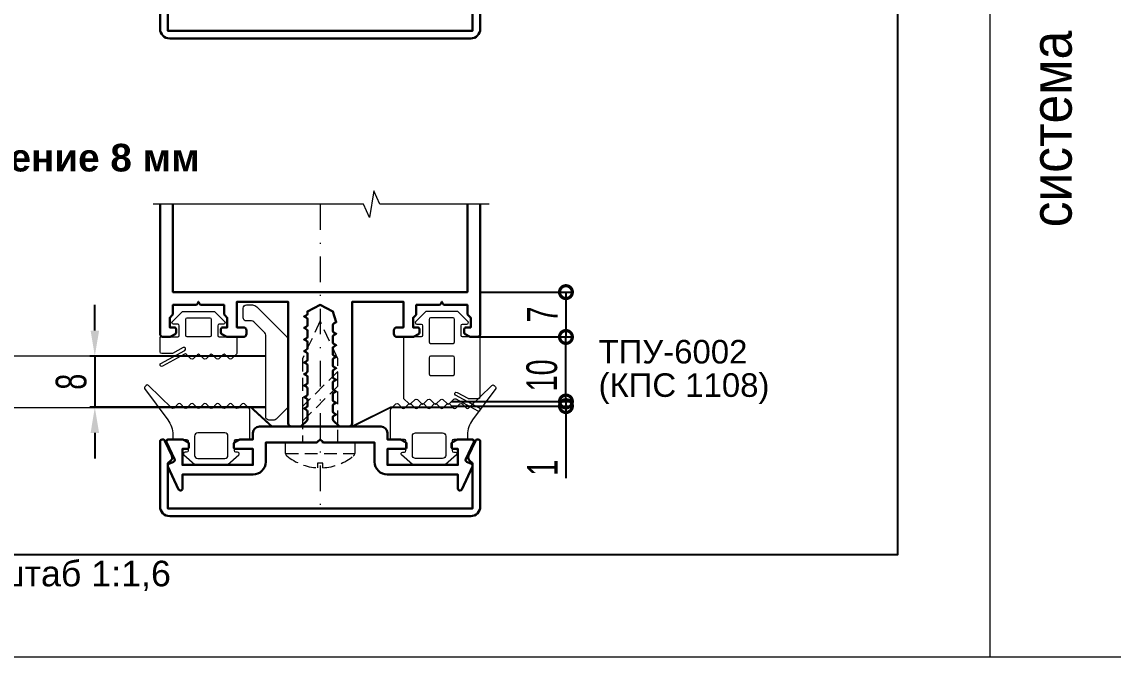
# Model space of a CAD drawing. Extents: x -37 to 8820, y -336 to 478.
# Drawn here: x 5139.5 to 5246, y 0 to 62 of the extents above; entities that cross this region are included whole.
import ezdxf
from ezdxf.enums import TextEntityAlignment as Align

# ---------------------------------------------------------------- set-up
doc = ezdxf.new("R2010")
doc.units = 0
doc.header["$LTSCALE"] = 5
doc.linetypes.add('DASHDOT', pattern=[1, 0.5, -0.25, 0, -0.25])
doc.linetypes.add('HIDDEN', pattern=[0.375, 0.25, -0.125])
doc.layers.get('0').update_dxf_attribs({"linetype": 'CONTINUOUS', "lineweight": 30})
doc.layers.get('DEFPOINTS').update_dxf_attribs({"linetype": 'CONTINUOUS'})
for name, color, linetype, lineweight in [('1', 6, 'DASHDOT', 13), ('2', 3, 'HIDDEN', 13), ('Dimentions', 5, 'CONTINUOUS', 15), ('Glass', 5, 'CONTINUOUS', 20), ('Герлен', 7, 'CONTINUOUS', 60), ('Зигзаг', 1, 'CONTINUOUS', 15), ('Подкладки', 1, 'CONTINUOUS', 20), ('Рамки', 1, 'CONTINUOUS', 15), ('Текстовый', 7, 'CONTINUOUS', 9), ('Уплотнители', 1, 'CONTINUOUS', 20)]:
    doc.layers.add(name, color=color, linetype=linetype, lineweight=lineweight)
doc.layers.add('Скрытые', color=14, linetype='CONTINUOUS', plot=False)
doc.styles.add('3', font='RUSS.SHX', dxfattribs={"width": 0.7, "height": 3})
doc.styles.add('Каталожный', font='arial.ttf', dxfattribs={"height": 2.5})
doc.styles.add('Фирм', font='arial.ttf', dxfattribs={"height": 3.5})
doc.dimstyles.new('MX1_6', dxfattribs={"dimtxt": 3, "dimasz": 2.5, "dimexe": 0.5, "dimexo": 0, "dimgap": 0.8, "dimtad": 1, "dimlfac": 1.6, "dimdsep": 46, "dimtxsty": '3', "dimcen": 0, "dimclrd": 256, "dimclre": 256, "dimclrt": 256, "dimaunit": 1, "dimadec": 0, "dimazin": 0, "dimtfac": 1, "dimtmove": 0, "dimatfit": 1, "dimfxl": 1, "dimtvp": 1, "dimtolj": 1, "dimtzin": 0, "dimarcsym": 0})

# ---------------------------------------------------------------- blocks, each defined once
blk = doc.blocks.new('*D1520')
at = {"layer": 'DEFPOINTS', "color": 0, "linetype": 'Continuous', "transparency": 16777216}
for p in [(5163.34, 29.4), (5146.66, 24.4), (5163.34, 24.4)]:
    blk.add_point(p, dxfattribs=at)
at = {"layer": 'Dimentions', "linetype": 'Continuous', "lineweight": -2, "transparency": 16777216}
for p, q in [((5146.66, 31.9), (5146.66, 34.4)), ((5163.34, 29.4), (5146.16, 29.4)), ((5146.66, 29.4), (5146.66, 24.4)), ((5163.34, 24.4), (5146.16, 24.4)), ((5146.66, 21.9), (5146.66, 19.4))]:
    blk.add_line(p, q, dxfattribs=at)
at = {"layer": 'Dimentions', "linetype": 'Continuous', "transparency": 16777216}
for points in [[(5146.25, 31.9), (5147.08, 31.9), (5146.66, 29.4)], [(5146.25, 21.9), (5147.08, 21.9), (5146.66, 24.4)]]:
    blk.add_solid(points, dxfattribs=at)
at = {"layer": 'Dimentions', "linetype": 'Continuous', "transparency": 16777216, "insert": (5144.36, 26.9), "char_height": 3, "attachment_point": 5, "rotation": 90, "style": '3'}
blk.add_mtext('\\A1;\\A1;8 ', dxfattribs=at)
blk = doc.blocks.new('_DotSmall')
at = {"color": 0, "linetype": 'ByBlock', "const_width": 0.5}
blk.add_lwpolyline([(-0.0625, 0, 1), (0.0625, 0, 1)], format="xyb", close=True, dxfattribs=at)
blk = doc.blocks.new('*D1506')
at = {"layer": 'DEFPOINTS', "color": 0, "linetype": 'Continuous', "transparency": 16777216}
for p in [(5183.97, 31.27), (5192.64, 31.27), (5181.48, 24.97)]:
    blk.add_point(p, dxfattribs=at)
at = {"layer": 'Dimentions', "linetype": 'Continuous', "lineweight": -2, "transparency": 16777216}
for p, q in [((5183.97, 31.27), (5193.14, 31.27)), ((5192.64, 24.97), (5192.64, 31.27)), ((5181.48, 24.97), (5193.14, 24.97))]:
    blk.add_line(p, q, dxfattribs=at)
at = {"layer": 'Dimentions', "linetype": 'Continuous', "lineweight": -2, "transparency": 16777216, "xscale": 2.5, "yscale": 2.5, "zscale": 2.5}
for p, rotation in [((5192.64, 31.27), 90), ((5192.64, 24.97), 270)]:
    blk.add_blockref('_DotSmall', p, dxfattribs=dict(at, rotation=rotation))
at = {"layer": 'Dimentions', "linetype": 'Continuous', "transparency": 16777216, "insert": (5190.3, 27.52), "char_height": 3, "attachment_point": 5, "rotation": 90, "style": '3'}
blk.add_mtext('\\A1;10', dxfattribs=at)
blk = doc.blocks.new('*D1507')
at = {"layer": 'DEFPOINTS', "color": 0, "linetype": 'Continuous', "transparency": 16777216}
for p in [(5184.28, 35.65), (5189.7, 31.27), (5192.64, 31.27)]:
    blk.add_point(p, dxfattribs=at)
at = {"layer": 'Dimentions', "linetype": 'Continuous', "lineweight": -2, "transparency": 16777216}
for p, q in [((5184.28, 35.65), (5193.14, 35.65)), ((5192.64, 35.65), (5192.64, 31.27)), ((5189.7, 31.27), (5193.14, 31.27))]:
    blk.add_line(p, q, dxfattribs=at)
at = {"layer": 'Dimentions', "linetype": 'Continuous', "lineweight": -2, "transparency": 16777216, "xscale": 2.5, "yscale": 2.5, "zscale": 2.5}
for p, rotation in [((5192.64, 35.65), 90), ((5192.64, 31.27), 270)]:
    blk.add_blockref('_DotSmall', p, dxfattribs=dict(at, rotation=rotation))
at = {"layer": 'Dimentions', "linetype": 'Continuous', "transparency": 16777216, "insert": (5190.34, 33.46), "char_height": 3, "attachment_point": 5, "rotation": 90, "style": '3'}
blk.add_mtext('\\A1;7', dxfattribs=at)
blk = doc.blocks.new('*D961')
at = {"layer": 'DEFPOINTS', "color": 0, "linetype": 'Continuous', "transparency": 16777216}
for p in [(5181.47, 24.52), (5183.81, 24.97), (5192.64, 24.52)]:
    blk.add_point(p, dxfattribs=at)
at = {"layer": 'Dimentions', "linetype": 'Continuous', "lineweight": -2, "transparency": 16777216}
for p, q in [((5192.64, 24.97), (5192.64, 27.47)), ((5181.47, 24.52), (5193.14, 24.52)), ((5183.81, 24.97), (5193.14, 24.97)), ((5192.64, 24.97), (5192.64, 24.52)), ((5192.64, 24.52), (5192.64, 17.47))]:
    blk.add_line(p, q, dxfattribs=at)
at = {"layer": 'Dimentions', "linetype": 'Continuous', "lineweight": -2, "transparency": 16777216, "xscale": 2.5, "yscale": 2.5, "zscale": 2.5}
for p, rotation in [((5192.64, 24.97), 270), ((5192.64, 24.52), 90)]:
    blk.add_blockref('_DotSmall', p, dxfattribs=dict(at, rotation=rotation))
at = {"layer": 'Dimentions', "linetype": 'Continuous', "transparency": 16777216, "insert": (5190.34, 18.5), "char_height": 3, "attachment_point": 5, "rotation": 90, "style": '3'}
blk.add_mtext('\\A1;1', dxfattribs=at)

msp = doc.modelspace()

# ---------------------------------------------------------------- linework, layer by layer
for points in [[(5153.9664, 60.4231), (5183.3414, 60.4231, 0.41421356), (5184.2789, 61.3606), (5184.2789, 67.6731, 0.80258485), (5183.8023, 67.7787), (5183.1324, 66.342, 0.40155944), (5183.327, 65.769, -0.27973928), (5183.5289, 65.4364), (5183.5289, 61.1731), (5153.7789, 61.1731), (5153.7789, 65.4364, -0.27973928), (5153.9808, 65.769, 0.40155944), (5154.1754, 66.342), (5153.5055, 67.7787, 0.80258485), (5153.0289, 67.6731), (5153.0289, 61.3606, 0.41421356)], [(5153.7965, 18.6186, -0.41421356), (5153.8871, 18.8677), (5154.359, 19.0877, 0.41421356), (5154.4496, 19.3369), (5153.6715, 21.0058, -0.54861879), (5153.8414, 21.2725), (5155.1721, 21.2725, -0.11643382), (5155.256, 21.2527), (5155.7377, 21.0118, -0.28407904), (5155.8414, 20.8441), (5155.8414, 20.5225, -0.41421356), (5155.6539, 20.335), (5155.2164, 20.335), (5155.2164, 18.7725), (5162.0914, 18.7725), (5162.0914, 20.335), (5160.4039, 20.335, -0.41421356), (5160.2164, 20.5225), (5160.2164, 20.8441, -0.28407904), (5160.32, 21.0118), (5160.8018, 21.2527, -0.11643382), (5160.8857, 21.2725), (5162.0914, 21.2725), (5162.0914, 21.8975, -0.41421356), (5162.7164, 22.5225), (5174.5914, 22.5225, -0.41421356), (5175.2164, 21.8975), (5175.2164, 21.2725), (5176.4221, 21.2725, -0.11643382), (5176.506, 21.2527), (5176.9877, 21.0118, -0.28407904), (5177.0914, 20.8441), (5177.0914, 20.5225, -0.41421356), (5176.9039, 20.335), (5175.2164, 20.335), (5175.2164, 18.7725), (5182.0914, 18.7725), (5182.0914, 20.335), (5181.6539, 20.335, -0.41421356), (5181.4664, 20.5225), (5181.4664, 20.8441, -0.28407904), (5181.57, 21.0118), (5182.0518, 21.2527, -0.11643382), (5182.1357, 21.2725), (5183.4664, 21.2725, -0.54861879), (5183.6363, 21.0058), (5182.8581, 19.3369, 0.41421356), (5182.9488, 19.0877), (5183.4206, 18.8677, -0.41421356), (5183.5113, 18.6186), (5182.4678, 16.3808, -0.29147342), (5182.2979, 16.2725), (5182.2789, 16.2725, -0.41421356), (5182.0914, 16.46), (5182.0914, 17.835), (5175.2164, 17.835, -0.41421356), (5173.9664, 19.085), (5173.9664, 20.96), (5169.0441, 20.96, -0.19891237), (5168.9115, 21.0149), (5168.6539, 21.2725), (5168.3963, 21.0149, -0.19891237), (5168.2637, 20.96), (5163.3414, 20.96), (5163.3414, 19.085, -0.41421356), (5162.0914, 17.835), (5155.2164, 17.835), (5155.2164, 16.46, -0.41421356), (5155.0289, 16.2725), (5155.0099, 16.2725, -0.29147342), (5154.84, 16.3808)], [(5153.9664, 13.7725), (5183.3414, 13.7725, 0.41421356), (5184.2789, 14.71), (5184.2789, 21.0225, 0.80258485), (5183.8023, 21.1281), (5183.1324, 19.6915, 0.40155944), (5183.327, 19.1185, -0.27973928), (5183.5289, 18.7858), (5183.5289, 14.5225), (5153.7789, 14.5225), (5153.7789, 18.7858, -0.27973928), (5153.9808, 19.1185, 0.40155944), (5154.1754, 19.6915), (5153.5055, 21.1281, 0.80258485), (5153.0289, 21.0225), (5153.0289, 14.71, 0.41421356)]]:
    msp.add_lwpolyline(points, format="xyb", close=True)
msp.add_lwpolyline([(5184.2789, 44.2283), (5184.2789, 31.585, -0.41421356), (5183.9664, 31.2725), (5183.3857, 31.2725, -0.11643382), (5183.3018, 31.2923), (5182.82, 31.5332, -0.28407904), (5182.7164, 31.7009), (5182.7164, 32.0225, -0.41421356), (5182.9039, 32.21), (5183.3414, 32.21), (5183.3414, 33.1475), (5183.0838, 33.4051, -0.19891237), (5183.0289, 33.5377), (5183.0289, 34.3975), (5180.801, 34.3975, -0.28407904), (5180.6333, 34.5011), (5180.5289, 34.71), (5180.4245, 34.5011, -0.28407904), (5180.2568, 34.3975), (5178.0289, 34.3975), (5178.0289, 33.5377, -0.19891237), (5177.974, 33.4051), (5177.7164, 33.1475), (5177.7164, 32.21), (5178.1539, 32.21, -0.41421356), (5178.3414, 32.0225), (5178.3414, 31.7009, -0.28407904), (5178.2377, 31.5332), (5177.756, 31.2923, -0.11643382), (5177.6721, 31.2725), (5176.1539, 31.2725, -0.41421356), (5175.8414, 31.585), (5175.8414, 31.8975, -0.41421356), (5176.1539, 32.21), (5176.7789, 32.21), (5176.7789, 34.71), (5171.7789, 34.71), (5171.7789, 22.835, -0.41421356), (5171.4664, 22.5225), (5170.6066, 22.5225, -0.19891237), (5170.474, 22.5774), (5169.9588, 23.0926, -0.19891237), (5169.9039, 23.2252), (5169.9039, 23.4379, -0.28407904), (5170.0075, 23.6056), (5170.2164, 23.71), (5170.0075, 23.8144, -0.28407904), (5169.9039, 23.9821), (5169.9039, 24.5629, -0.28407904), (5170.0075, 24.7306), (5170.2164, 24.835), (5170.0075, 24.9394, -0.28407904), (5169.9039, 25.1071), (5169.9039, 25.6879, -0.28407904), (5170.0075, 25.8556), (5170.2164, 25.96), (5170.0075, 26.0644, -0.28407904), (5169.9039, 26.2321), (5169.9039, 26.8129, -0.28407904), (5170.0075, 26.9806), (5170.2164, 27.085), (5170.0075, 27.1894, -0.28407904), (5169.9039, 27.3571), (5169.9039, 27.9379, -0.28407904), (5170.0075, 28.1056), (5170.2164, 28.21), (5170.0075, 28.3144, -0.28407904), (5169.9039, 28.4821), (5169.9039, 29.0629, -0.28407904), (5170.0075, 29.2306), (5170.2164, 29.335), (5170.0075, 29.4394, -0.28407904), (5169.9039, 29.6071), (5169.9039, 30.1879, -0.28407904), (5170.0075, 30.3556), (5170.2164, 30.46), (5170.0075, 30.5644, -0.28407904), (5169.9039, 30.7321), (5169.9039, 31.3129, -0.28407904), (5170.0075, 31.4806), (5170.2164, 31.585), (5170.0075, 31.6894, -0.28407904), (5169.9039, 31.8571), (5169.9039, 32.4379, -0.28407904), (5170.0075, 32.6056), (5170.2164, 32.71), (5169.9039, 33.7725), (5168.6539, 34.3975), (5167.4039, 33.7725), (5167.4039, 33.5446, -0.28407904), (5167.3002, 33.3769), (5167.0914, 33.2725), (5167.3002, 33.1681, -0.28407904), (5167.4039, 33.0004), (5167.4039, 32.4196, -0.28407904), (5167.3002, 32.2519), (5167.0914, 32.1475), (5167.3002, 32.0431, -0.28407904), (5167.4039, 31.8754), (5167.4039, 31.2946, -0.28407904), (5167.3002, 31.1269), (5167.0914, 31.0225), (5167.3002, 30.9181, -0.28407904), (5167.4039, 30.7504), (5167.4039, 30.1696, -0.28407904), (5167.3002, 30.0019), (5167.0914, 29.8975), (5167.3002, 29.7931, -0.28407904), (5167.4039, 29.6254), (5167.4039, 29.0446, -0.28407904), (5167.3002, 28.8769), (5167.0914, 28.7725), (5167.3002, 28.6681, -0.28407904), (5167.4039, 28.5004), (5167.4039, 27.9196, -0.28407904), (5167.3002, 27.7519), (5167.0914, 27.6475), (5167.3002, 27.5431, -0.28407904), (5167.4039, 27.3754), (5167.4039, 26.7946, -0.28407904), (5167.3002, 26.6269), (5167.0914, 26.5225), (5167.3002, 26.4181, -0.28407904), (5167.4039, 26.2504), (5167.4039, 25.6696, -0.28407904), (5167.3002, 25.5019), (5167.0914, 25.3975), (5167.3002, 25.2931, -0.28407904), (5167.4039, 25.1254), (5167.4039, 24.5446, -0.28407904), (5167.3002, 24.3769), (5167.0914, 24.2725), (5167.3002, 24.1681, -0.28407904), (5167.4039, 24.0004), (5167.4039, 23.2252, -0.19891237), (5167.349, 23.0926), (5166.8338, 22.5774, -0.19891237), (5166.7012, 22.5225), (5165.8414, 22.5225, -0.41421356), (5165.5289, 22.835), (5165.5289, 34.71), (5160.5289, 34.71), (5160.5289, 32.21), (5161.1539, 32.21, -0.41421356), (5161.4664, 31.8975), (5161.4664, 31.585, -0.41421356), (5161.1539, 31.2725), (5159.6357, 31.2725, -0.11643382), (5159.5518, 31.2923), (5159.07, 31.5332, -0.28407904), (5158.9664, 31.7009), (5158.9664, 32.0225, -0.41421356), (5159.1539, 32.21), (5159.5914, 32.21), (5159.5914, 33.1475), (5159.3338, 33.4051, -0.19891237), (5159.2789, 33.5377), (5159.2789, 34.3975), (5157.051, 34.3975, -0.28407904), (5156.8833, 34.5011), (5156.7789, 34.71), (5156.6745, 34.5011, -0.28407904), (5156.5068, 34.3975), (5154.2789, 34.3975), (5154.2789, 33.5377, -0.19891237), (5154.224, 33.4051), (5153.9664, 33.1475), (5153.9664, 32.21), (5154.4039, 32.21, -0.41421356), (5154.5914, 32.0225), (5154.5914, 31.7009, -0.28407904), (5154.4877, 31.5332), (5154.006, 31.2923, -0.11643382), (5153.9221, 31.2725), (5153.3414, 31.2725, -0.41421356), (5153.0289, 31.585), (5153.0289, 44.2283)], format="xyb")
msp.add_lwpolyline([(5183.0289, 44.2283), (5183.0289, 35.6475), (5154.2789, 35.6475), (5154.2789, 44.2283)])
at = {"layer": '1'}
msp.add_line((5168.6539, 44.2283), (5168.6539, 14.5225), dxfattribs=at)
at = {"layer": '2'}
msp.add_line((5165.2789, 19.9039), (5172.0289, 19.9039), dxfattribs=at)
for points in [[(5170.3726, 20.96), (5170.3726, 29.1491), (5168.6539, 32.835), (5166.9351, 29.1491), (5166.9351, 20.96)], [(5166.9351, 23.0404), (5170.3726, 26.4779), (5170.3726, 27.9102), (5166.9351, 24.4727)]]:
    msp.add_lwpolyline(points, close=True, dxfattribs=at)
msp.add_lwpolyline([(5168.4083, 18.4971, -0.16184886), (5165.3925, 19.6629, -0.22388754), (5165.2789, 19.9039), (5165.2789, 20.96), (5172.0289, 20.96), (5172.0289, 19.9039, -0.22388754), (5171.9153, 19.6629, -0.16184886), (5168.8995, 18.4971), (5168.8995, 18.9348), (5168.4083, 18.9348)], format="xyb", close=True, dxfattribs=at)
at = {"layer": 'Dimentions', "linetype": 'Continuous'}
msp.add_line((5234, 297), (5234, 0), dxfattribs=at)
at = {"layer": 'Glass'}
msp.add_lwpolyline([(5119.899, 24.3985), (5163.3414, 24.3975), (5163.3414, 29.3956), (5119.899, 29.3975)], close=True, dxfattribs=at)
at = {"layer": 'Герлен', "ltscale": 2, "const_width": 0.1875}
msp.add_lwpolyline([(5155.681, 24.3975), (5161.9004, 24.3975), (5163.9504, 22.5225), (5171.7789, 22.5225), (5175.5289, 24.3975), (5181.7575, 24.3975)], dxfattribs=at)
at = {"layer": 'Зигзаг'}
msp.add_lwpolyline([(5185.1525, 44.2283), (5174.4807, 44.2283), (5173.8999, 45.5462), (5173.4642, 42.9335), (5172.8817, 44.2283), (5152.3541, 44.2283)], dxfattribs=at)
at = {"layer": 'Подкладки'}
msp.add_lwpolyline([(5161.4664, 32.835, -0.41421356), (5161.1539, 33.1475), (5161.1539, 34.085, -0.41421356), (5161.4664, 34.3975), (5162.0378, 34.3975, -0.19891237), (5162.4797, 34.2144), (5165.3458, 31.3483, -0.19891237), (5165.5289, 30.9064), (5165.5289, 24.528, -0.19891237), (5165.4374, 24.307), (5164.3704, 23.2401, -0.19891237), (5164.1494, 23.1485), (5163.6539, 23.1485, -0.41421356), (5163.3414, 23.461), (5163.3414, 31.4556, 0.19891237), (5163.2499, 31.6765), (5162.1829, 32.7435, 0.19891237), (5161.9619, 32.835)], format="xyb", close=True, dxfattribs=at)
at = {"layer": 'Рамки', "linetype": 'Continuous'}
msp.add_lwpolyline([(5040, 297), (5250, 297), (5250, 0), (5040, 0)], close=True, dxfattribs=at)
at = {"layer": 'Скрытые', "linetype": 'Continuous'}
msp.add_lwpolyline([(5060, 10), (5060, 287), (5225, 287), (5225, 10)], close=True, dxfattribs=at)
at = {"layer": 'Уплотнители'}
for points in [[(5155.2981, 30.2334), (5154.2531, 29.6664, -0.12491271), (5154.1786, 29.6475), (5153.1851, 29.6475, -0.41421356), (5153.0289, 29.8037), (5153.0289, 31.2725), (5154.7476, 31.2725, 0.41421356), (5154.9039, 31.4287), (5154.9039, 32.3662, 0.41421356), (5154.7476, 32.5225), (5154.3414, 32.5225, -0.66858666), (5154.231, 32.7894), (5155.1706, 33.7269, -0.19861919), (5155.281, 33.7725), (5158.2768, 33.7725, -0.19861919), (5158.3871, 33.7269), (5159.3267, 32.7894, -0.66858666), (5159.2164, 32.5225), (5158.8101, 32.5225, 0.41421356), (5158.6539, 32.3662), (5158.6539, 31.4287, 0.41421356), (5158.8101, 31.2725), (5160.5289, 31.2725), (5160.5289, 29.7122, -0.19891237), (5160.4831, 29.6017), (5160.0144, 29.133, -0.41421356), (5159.7934, 29.133), (5159.3894, 29.537, 0.41421356), (5159.1684, 29.537), (5158.7644, 29.133, -0.41421356), (5158.5434, 29.133), (5158.1394, 29.537, 0.41421356), (5157.9184, 29.537), (5157.5144, 29.133, -0.41421356), (5157.2934, 29.133), (5156.8894, 29.537, 0.41421356), (5156.6684, 29.537), (5156.2644, 29.133, -0.41421356), (5156.0434, 29.133), (5155.6114, 29.565, 0.33207606), (5155.4264, 29.5919), (5153.2596, 28.4164, -1), (5153.1106, 28.6911), (5155.4471, 29.9587, 1)], [(5155.6851, 33.1475), (5157.8726, 33.1475, -0.41421356), (5158.0289, 32.9912), (5158.0289, 31.4287, -0.41421356), (5157.8726, 31.2725), (5155.6851, 31.2725, -0.41421356), (5155.5289, 31.4287), (5155.5289, 32.9912, -0.41421356)], [(5182.0096, 25.8584), (5183.0547, 25.2914, 0.12491271), (5183.1292, 25.2725), (5184.1226, 25.2725, 0.41421356), (5184.2789, 25.4287), (5184.2789, 31.2725), (5182.5601, 31.2725, -0.41421356), (5182.4039, 31.4287), (5182.4039, 32.3662, -0.41421356), (5182.5601, 32.5225), (5182.9664, 32.5225, 0.66858666), (5183.0767, 32.7894), (5182.1371, 33.7269, 0.19861919), (5182.0268, 33.7725), (5179.031, 33.7725, 0.19861919), (5178.9206, 33.7269), (5177.981, 32.7894, 0.66858666), (5178.0914, 32.5225), (5178.4976, 32.5225, -0.41421356), (5178.6539, 32.3662), (5178.6539, 31.4287, -0.41421356), (5178.4976, 31.2725), (5176.7789, 31.2725), (5176.7789, 25.3372, 0.19891237), (5176.8247, 25.2267), (5177.2934, 24.758, 0.41421356), (5177.5144, 24.758), (5177.9184, 25.162, -0.41421356), (5178.1394, 25.162), (5178.5434, 24.758, 0.41421356), (5178.7644, 24.758), (5179.1684, 25.162, -0.41421356), (5179.3894, 25.162), (5179.7934, 24.758, 0.41421356), (5180.0144, 24.758), (5180.4184, 25.162, -0.41421356), (5180.6394, 25.162), (5181.0434, 24.758, 0.41421356), (5181.2644, 24.758), (5181.6964, 25.19, -0.33207606), (5181.8814, 25.2169), (5184.0481, 24.0414, 1), (5184.1971, 24.3161), (5181.8606, 25.5837, -1)], [(5181.6226, 33.1475), (5179.4351, 33.1475, 0.41421356), (5179.2789, 32.9912), (5179.2789, 30.8037, 0.41421356), (5179.4351, 30.6475), (5181.6226, 30.6475, 0.41421356), (5181.7789, 30.8037), (5181.7789, 32.9912, 0.41421356)], [(5181.6226, 29.3975), (5179.4351, 29.3975, 0.41421356), (5179.2789, 29.2412), (5179.2789, 27.6787, 0.41421356), (5179.4351, 27.5225), (5181.6226, 27.5225, 0.41421356), (5181.7789, 27.6787), (5181.7789, 29.2412, 0.41421356)], [(5160.4351, 20.0225, -0.41421356), (5160.2789, 20.1787), (5160.2789, 21.1162, -0.41421356), (5160.4351, 21.2725), (5161.7789, 21.2725), (5161.7789, 24.1604, 0.19891237), (5161.7423, 24.2488), (5161.2644, 24.7267, 0.41421356), (5161.0434, 24.7267), (5160.6394, 24.3227, -0.41421356), (5160.4184, 24.3227), (5160.0144, 24.7267, 0.41421356), (5159.7934, 24.7267), (5159.3894, 24.3227, -0.41421356), (5159.1684, 24.3227), (5158.7644, 24.7267, 0.41421356), (5158.5434, 24.7267), (5158.1394, 24.3227, -0.41421356), (5157.9184, 24.3227), (5157.5144, 24.7267, 0.41421356), (5157.2934, 24.7267), (5156.8894, 24.3227, -0.41421356), (5156.6684, 24.3227), (5156.2644, 24.7267, 0.41421356), (5156.0434, 24.7267), (5155.6394, 24.3227, -0.41421356), (5155.4184, 24.3227), (5155.0144, 24.7267, 0.41421356), (5154.7934, 24.7267), (5154.3894, 24.3227, -0.41421356), (5154.1684, 24.3227), (5151.8894, 26.537, 0.41421356), (5151.6684, 26.537), (5151.5371, 26.4057, 0.29253821), (5151.501, 26.2412), (5153.7817, 23.188, -0.16178775), (5154.2789, 21.6918), (5154.2789, 21.2725), (5155.6226, 21.2725, -0.41421356), (5155.7789, 21.1162), (5155.7789, 20.1787, -0.41421356), (5155.6226, 20.0225), (5155.4664, 20.0225, 0.66858666), (5155.356, 19.7556), (5156.4206, 18.8181, 0.19861919), (5156.531, 18.7725), (5159.5268, 18.7725, 0.19861919), (5159.6371, 18.8181), (5160.7017, 19.7556, 0.66858666), (5160.5914, 20.0225)], [(5176.8726, 20.0225, 0.41421356), (5177.0289, 20.1787), (5177.0289, 21.1162, 0.41421356), (5176.8726, 21.2725), (5175.5289, 21.2725), (5175.5289, 24.1604, -0.19891237), (5175.5655, 24.2488), (5176.0434, 24.7267, -0.41421356), (5176.2644, 24.7267), (5176.6684, 24.3227, 0.41421356), (5176.8894, 24.3227), (5177.2934, 24.7267, -0.41421356), (5177.5144, 24.7267), (5177.9184, 24.3227, 0.41421356), (5178.1394, 24.3227), (5178.5434, 24.7267, -0.41421356), (5178.7644, 24.7267), (5179.1684, 24.3227, 0.41421356), (5179.3894, 24.3227), (5179.7934, 24.7267, -0.41421356), (5180.0144, 24.7267), (5180.4184, 24.3227, 0.41421356), (5180.6394, 24.3227), (5181.0434, 24.7267, -0.41421356), (5181.2644, 24.7267), (5181.6684, 24.3227, 0.41421356), (5181.8894, 24.3227), (5182.2934, 24.7267, -0.41421356), (5182.5144, 24.7267), (5182.9184, 24.3227, 0.41421356), (5183.1394, 24.3227), (5185.4184, 26.537, -0.41421356), (5185.6394, 26.537), (5185.7707, 26.4057, -0.29253821), (5185.8068, 26.2412), (5183.526, 23.188, 0.16178775), (5183.0289, 21.6918), (5183.0289, 21.2725), (5181.6851, 21.2725, 0.41421356), (5181.5289, 21.1162), (5181.5289, 20.1787, 0.41421356), (5181.6851, 20.0225), (5181.8414, 20.0225, -0.66858666), (5181.9517, 19.7556), (5180.8871, 18.8181, -0.19861919), (5180.7768, 18.7725), (5177.781, 18.7725, -0.19861919), (5177.6706, 18.8181), (5176.606, 19.7556, -0.66858666), (5176.7164, 20.0225)], [(5156.7164, 19.3975), (5159.3414, 19.3975, 0.41421356), (5159.6539, 19.71), (5159.6539, 21.585, 0.41421356), (5159.3414, 21.8975), (5156.7164, 21.8975, 0.41421356), (5156.4039, 21.585), (5156.4039, 19.71, 0.41421356)], [(5180.5914, 19.3975), (5177.9664, 19.3975, -0.41421356), (5177.6539, 19.71), (5177.6539, 21.585, -0.41421356), (5177.9664, 21.8975), (5180.5914, 21.8975, -0.41421356), (5180.9039, 21.585), (5180.9039, 19.71, -0.41421356)]]:
    msp.add_lwpolyline(points, format="xyb", close=True, dxfattribs=at)

# ---------------------------------------------------------------- texts
at = {"layer": 'Скрытые', "linetype": 'Continuous', "insert": (5142.5, 7.9386), "char_height": 3.5, "width": 165, "attachment_point": 5, "style": 'Каталожный'}
msp.add_mtext('\\pxqc;{\\H0.71429x;масштаб 1:1,6}', dxfattribs=at)
at = {"layer": 'Текстовый', "style": 'Фирм', "width": 0.9}
msp.add_text(' система ', height=4, rotation=90, dxfattribs=at).set_placement((5242, 51.5762), align=Align.CENTER)
at = {"layer": 'Текстовый', "linetype": 'Continuous', "insert": (5124.6211, 50.1314), "char_height": 2.7, "width": 42.664921, "attachment_point": 1, "style": 'Каталожный'}
msp.add_mtext('\\pxql;{\\fArial|b1|i0|c204|p34;Заполнение 8 мм}', dxfattribs=at)
at = {"layer": 'Текстовый', "linetype": 'Continuous', "insert": (5195.8215, 30.9811), "char_height": 2.5, "width": 29.655726, "attachment_point": 1, "line_spacing_factor": 0.85, "style": 'Каталожный'}
msp.add_mtext('\\pxi-2,l2,r-2.0333,se1.0833,ql,t4;{\\H0.92x;ТПУ-6002\\P(КПС 1108)}', dxfattribs=at)

# ---------------------------------------------------------------- dimensions: what is measured, and where the dimension line sits
at = {"layer": 'Dimentions', "linetype": 'Continuous'}
dim = msp.add_linear_dim(base=(5192.6412, 31.2725), p1=(5184.2789, 35.6475), p2=(5189.7016, 31.2725), angle=90, dimstyle='MX1_6', override={"dimblk1": 'DotSmall', "dimblk2": 'DotSmall', "dimsah": 1}, dxfattribs=at)
dim.commit()
dim.dimension.update_dxf_attribs({"geometry": '*D1507', "text_midpoint": (5190.3412, 33.46)})
dim = msp.add_linear_dim(base=(5146.6622, 24.3956), p1=(5163.3414, 29.3956), p2=(5163.3414, 24.3956), angle=90, text='\\A1;<> ', dimstyle='MX1_6', dxfattribs=at)
dim.commit()
dim.dimension.update_dxf_attribs({"geometry": '*D1520', "text_midpoint": (5146.6622, 26.8956), "dimtype": 160})
dim = msp.add_linear_dim(base=(5192.6412, 31.2725), p1=(5181.4804, 24.974), p2=(5183.9664, 31.2725), angle=90, dimstyle='MX1_6', override={"dimdec": 0, "dimblk1": 'DotSmall', "dimblk2": 'DotSmall', "dimsah": 1}, dxfattribs=at)
dim.commit()
dim.dimension.update_dxf_attribs({"geometry": '*D1506', "text_midpoint": (5192.6412, 27.5232), "dimtype": 160})
dim = msp.add_linear_dim(base=(5192.6449, 24.5247), p1=(5183.8097, 24.974), p2=(5181.4664, 24.5247), angle=90, text='1', dimstyle='MX1_6', override={"dimblk1": 'DotSmall', "dimblk2": 'DotSmall', "dimsah": 1}, dxfattribs=at)
dim.commit()
dim.dimension.update_dxf_attribs({"geometry": '*D961', "text_midpoint": (5190.3449, 18.4997)})

doc.saveas('drawing.dxf')
